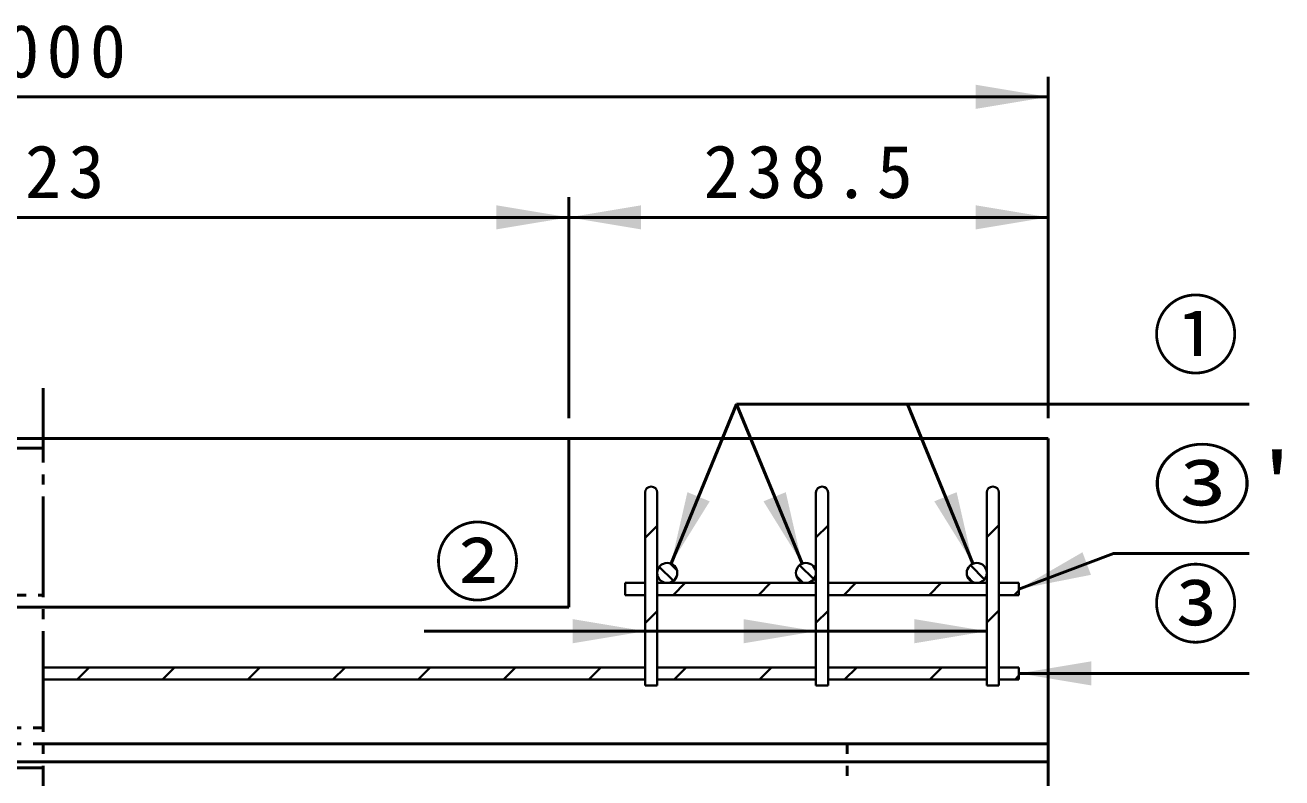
# Model space of a CAD drawing. Units: millimetres, scale not verified. Extents: x 100 to 4105, y 100 to 2870.
# Drawn here: x 2474 to 3099, y 1438 to 1813 of the extents above; entities that cross this region are included whole.
import ezdxf
from ezdxf.enums import TextEntityAlignment as Align

# ---------------------------------------------------------------- set-up
doc = ezdxf.new("R2010")
doc.units = ezdxf.units.MM
doc.header["$LTSCALE"] = 5
doc.linetypes.add('USER1', pattern=[13.4, 10, -1.2, 1, -1.2])
doc.linetypes.add('USER2', pattern=[2.2, 1, -1.2])
doc.layers.add('V-nasSTD', color=7, linetype='Continuous', lineweight=35)
doc.styles.add('ＭＳ ゴシック', font='')
doc.styles.get('ＭＳ ゴシック').set_extended_font_data('MS Gothic')

msp = doc.modelspace()

# ---------------------------------------------------------------- hatches: boundary and pattern name
at = {"layer": 'V-nasSTD'}
for points in [[(2946.969, 1771.045), (2982.969, 1777.045), (2946.969, 1783.045)], [(2708.469, 1711.045), (2744.469, 1717.045), (2708.469, 1723.045)], [(2780.469, 1723.045), (2744.469, 1717.045), (2780.469, 1711.045)], [(2946.969, 1711.045), (2982.969, 1717.045), (2946.969, 1723.045)], [(2809.046, 1577.971), (2803.496, 1580.25), (2795.369, 1544.67), (2814.596, 1575.691)], [(2846.893, 1577.971), (2841.343, 1575.691), (2860.57, 1544.67), (2852.443, 1580.25)], [(2931.893, 1577.971), (2926.343, 1575.691), (2945.57, 1544.67), (2937.443, 1580.25)], [(3002.163, 1544.723), (3004.276, 1539.107), (2968.469, 1532.045), (3000.05, 1550.339)], [(2746.469, 1505.045), (2782.469, 1511.045), (2746.469, 1517.045)], [(2831.469, 1505.045), (2867.469, 1511.045), (2831.469, 1517.045)], [(2916.469, 1505.045), (2952.469, 1511.045), (2916.469, 1517.045)], [(3004.469, 1496.045), (2968.469, 1490.045), (3004.469, 1484.045)]]:
    msp.add_hatch(color=256, dxfattribs=at).paths.add_polyline_path(points)

# ---------------------------------------------------------------- linework, layer by layer
at = {"layer": 'V-nasSTD', "lineweight": 50}
for p, q in [((2982.969, 1617.045), (2982.969, 1787.045)), ((1982.969, 1777.045), (2982.969, 1777.045)), ((2744.469, 1617.045), (2744.469, 1727.045)), ((2221.469, 1717.045), (2744.469, 1717.045)), ((2744.469, 1717.045), (2982.969, 1717.045)), ((2827.969, 1624.045), (2795.369, 1544.67)), ((2827.969, 1624.045), (2860.57, 1544.67)), ((2827.969, 1624.045), (3082.969, 1624.045)), ((2912.969, 1624.045), (2945.57, 1544.67)), ((2744.469, 1607.045), (2221.469, 1607.045)), ((2744.469, 1607.045), (2982.969, 1607.045)), ((2744.469, 1607.045), (2744.469, 1523.045)), ((2982.969, 1455.045), (2982.969, 1607.045)), ((2221.469, 1602.214), (2482.969, 1602.214)), ((2968.469, 1532.045), (3015.5, 1549.741)), ((3015.5, 1549.741), (3082.969, 1549.741)), ((2744.469, 1523.045), (2221.469, 1523.045)), ((2952.469, 1511.045), (2672.469, 1511.045)), ((2968.469, 1490.045), (3082.969, 1490.045)), ((2482.969, 1455.045), (2982.969, 1455.045)), ((2982.969, 1455.045), (2982.969, 615.045)), ((1982.969, 1446.045), (2982.969, 1446.045)), ((1982.969, 1443.045), (2482.969, 1443.045))]:
    msp.add_line(p, q, dxfattribs=at)
at = {"layer": 'V-nasSTD', "linetype": 'USER1', "lineweight": 50}
msp.add_line((2482.969, 590.045), (2482.969, 1632.045), dxfattribs=at)
at = {"layer": 'V-nasSTD'}
for p, q in [((2782.469, 1580.045), (2782.469, 1484.045)), ((2782.469, 1535.045), (2782.469, 1580.045)), ((2788.469, 1580.045), (2788.469, 1484.045)), ((2788.469, 1580.045), (2788.469, 1540.045)), ((2867.469, 1580.045), (2867.469, 1484.045)), ((2867.469, 1540.045), (2867.469, 1580.045)), ((2873.469, 1580.045), (2873.469, 1484.045)), ((2873.469, 1580.045), (2873.469, 1535.045)), ((2952.469, 1580.045), (2952.469, 1484.045)), ((2952.469, 1540.045), (2952.469, 1580.045)), ((2958.469, 1580.045), (2958.469, 1484.045)), ((2958.469, 1580.045), (2958.469, 1535.045)), ((2782.469, 1557.51), (2788.469, 1563.51)), ((2867.469, 1557.657), (2873.469, 1563.657)), ((2952.469, 1557.804), (2958.469, 1563.804)), ((2794.785, 1544.869), (2798.293, 1541.36)), ((2789.499, 1543.084), (2796.508, 1536.074)), ((2857.71, 1538.512), (2860.936, 1535.286)), ((2859.345, 1543.948), (2866.373, 1536.92)), ((2942.789, 1538.286), (2945.71, 1535.364)), ((2944.264, 1543.882), (2951.307, 1536.839)), ((2782.469, 1535.045), (2772.469, 1535.045)), ((2772.469, 1535.045), (2772.469, 1529.045)), ((2772.469, 1529.045), (2772.469, 1535.045)), ((2772.469, 1535.045), (2782.469, 1535.045)), ((2867.469, 1535.045), (2788.469, 1535.045)), ((2793.469, 1535.045), (2862.469, 1535.045)), ((2796.431, 1529.045), (2802.431, 1535.045)), ((2838.857, 1529.045), (2844.857, 1535.045)), ((2952.469, 1535.045), (2873.469, 1535.045)), ((2873.469, 1535.045), (2947.469, 1535.045)), ((2881.284, 1529.045), (2887.284, 1535.045)), ((2923.71, 1529.045), (2929.71, 1535.045)), ((2958.469, 1535.045), (2968.469, 1535.045)), ((2958.469, 1535.045), (2968.469, 1535.045)), ((2968.469, 1535.045), (2968.469, 1529.045)), ((2968.469, 1535.045), (2968.469, 1529.045)), ((2772.469, 1529.045), (2782.469, 1529.045)), ((2782.469, 1529.045), (2772.469, 1529.045)), ((2782.469, 1493.045), (2782.469, 1529.045)), ((2867.469, 1529.045), (2788.469, 1529.045)), ((2867.469, 1529.045), (2788.469, 1529.045)), ((2788.469, 1529.045), (2788.469, 1493.045)), ((2867.469, 1493.045), (2867.469, 1529.045)), ((2952.469, 1529.045), (2873.469, 1529.045)), ((2952.469, 1529.045), (2873.469, 1529.045)), ((2873.469, 1529.045), (2873.469, 1493.045)), ((2952.469, 1493.045), (2952.469, 1529.045)), ((2958.469, 1529.045), (2968.469, 1529.045)), ((2968.469, 1529.045), (2958.469, 1529.045)), ((2958.469, 1529.045), (2958.469, 1493.045)), ((2966.136, 1529.045), (2968.469, 1531.378)), ((2782.469, 1515.083), (2788.469, 1521.083)), ((2867.469, 1515.23), (2873.469, 1521.23)), ((2952.469, 1515.378), (2958.469, 1521.378)), ((2482.969, 1493.045), (2782.469, 1493.045)), ((2482.969, 1493.045), (2782.469, 1493.045)), ((2499.872, 1487.045), (2505.872, 1493.045)), ((2542.299, 1487.045), (2548.299, 1493.045)), ((2584.725, 1487.045), (2590.725, 1493.045)), ((2627.152, 1487.045), (2633.152, 1493.045)), ((2669.578, 1487.045), (2675.578, 1493.045)), ((2712.004, 1487.045), (2718.004, 1493.045)), ((2754.431, 1487.045), (2760.431, 1493.045)), ((2867.469, 1493.045), (2788.469, 1493.045)), ((2788.469, 1493.045), (2867.469, 1493.045)), ((2796.857, 1487.045), (2802.857, 1493.045)), ((2839.284, 1487.045), (2845.284, 1493.045)), ((2952.469, 1493.045), (2873.469, 1493.045)), ((2873.469, 1493.045), (2952.469, 1493.045)), ((2881.71, 1487.045), (2887.71, 1493.045)), ((2924.136, 1487.045), (2930.136, 1493.045)), ((2958.469, 1493.045), (2968.469, 1493.045)), ((2958.469, 1493.045), (2968.469, 1493.045)), ((2966.563, 1487.045), (2968.469, 1488.951)), ((2968.469, 1493.045), (2968.469, 1487.045)), ((2968.469, 1493.045), (2968.469, 1487.045)), ((2482.969, 1487.045), (2782.469, 1487.045)), ((2782.469, 1487.045), (2482.969, 1487.045)), ((2782.469, 1484.045), (2782.469, 1487.045)), ((2782.469, 1484.045), (2788.469, 1484.045)), ((2788.469, 1484.045), (2782.469, 1484.045)), ((2867.469, 1487.045), (2788.469, 1487.045)), ((2867.469, 1487.045), (2788.469, 1487.045)), ((2788.469, 1487.045), (2788.469, 1484.045)), ((2867.469, 1484.045), (2867.469, 1487.045)), ((2867.469, 1484.045), (2873.469, 1484.045)), ((2873.469, 1484.045), (2867.469, 1484.045)), ((2952.469, 1487.045), (2873.469, 1487.045)), ((2952.469, 1487.045), (2873.469, 1487.045)), ((2873.469, 1487.045), (2873.469, 1484.045)), ((2952.469, 1484.045), (2952.469, 1487.045)), ((2952.469, 1484.045), (2958.469, 1484.045)), ((2958.469, 1484.045), (2952.469, 1484.045)), ((2958.469, 1487.045), (2968.469, 1487.045)), ((2968.469, 1487.045), (2958.469, 1487.045)), ((2958.469, 1487.045), (2958.469, 1484.045))]:
    msp.add_line(p, q, dxfattribs=at)
at = {"layer": 'V-nasSTD', "linetype": 'USER2', "lineweight": 50}
for p, q in [((2227.469, 1529.045), (2482.969, 1529.045)), ((2482.969, 1462.933), (2232.728, 1462.933)), ((1982.969, 1455.045), (2482.969, 1455.045)), ((2882.969, 1455.045), (2882.969, 1355.045))]:
    msp.add_line(p, q, dxfattribs=at)
at = {"layer": 'V-nasSTD'}
for centre in [(2793.469, 1540.045), (2862.469, 1540.045), (2947.469, 1540.045)]:
    msp.add_circle(centre, 5, dxfattribs=at)
for centre, radius, start, end in [((2785.469, 1580.045), 3, 0, 180), ((2785.469, 1580.045), 3, 0, 180), ((2870.469, 1580.045), 3, 0, 180), ((2870.469, 1580.045), 3, 0, 180), ((2955.469, 1580.045), 3, 0, 180), ((2955.469, 1580.045), 3, 0, 180), ((2793.469, 1540.045), 5, 270, 180), ((2862.469, 1540.045), 5, 0, 270), ((2947.469, 1540.045), 5, 0, 270), ((2793.469, 1540.045), 5, 180, 270), ((2862.469, 1540.045), 5, 270, 0), ((2947.469, 1540.045), 5, 270, 0)]:
    msp.add_arc(centre, radius, start, end, dxfattribs=at)

# ---------------------------------------------------------------- texts
at = {"layer": 'V-nasSTD', "style": 'ＭＳ ゴシック'}
for s, p in [('①', (3034.769, 1674.245)), ('②', (2677.469, 1561.245)), ('③', (3034.769, 1540.245))]:
    msp.add_text(s, height=31.67, dxfattribs=at).set_placement(p, align=Align.TOP_LEFT)
at = {"layer": 'V-nasSTD', "style": 'ＭＳ ゴシック', "width": 1.15}
msp.add_text("③'", height=31.67, dxfattribs=at).set_placement((3034.769, 1599.941), align=Align.TOP_LEFT)
at = {"layer": 'V-nasSTD', "char_height": 26.39, "attachment_point": 1, "style": 'ＭＳ ゴシック'}
for s, insert in [('\\T1.2;1000', (2441.569, 1813.045)), ('\\T1.2;523', (2452.369, 1753.045)), ('\\T1.2;238.5', (2811.519, 1753.045))]:
    msp.add_mtext(s, dxfattribs=dict(at, insert=insert))

doc.saveas('drawing.dxf')
